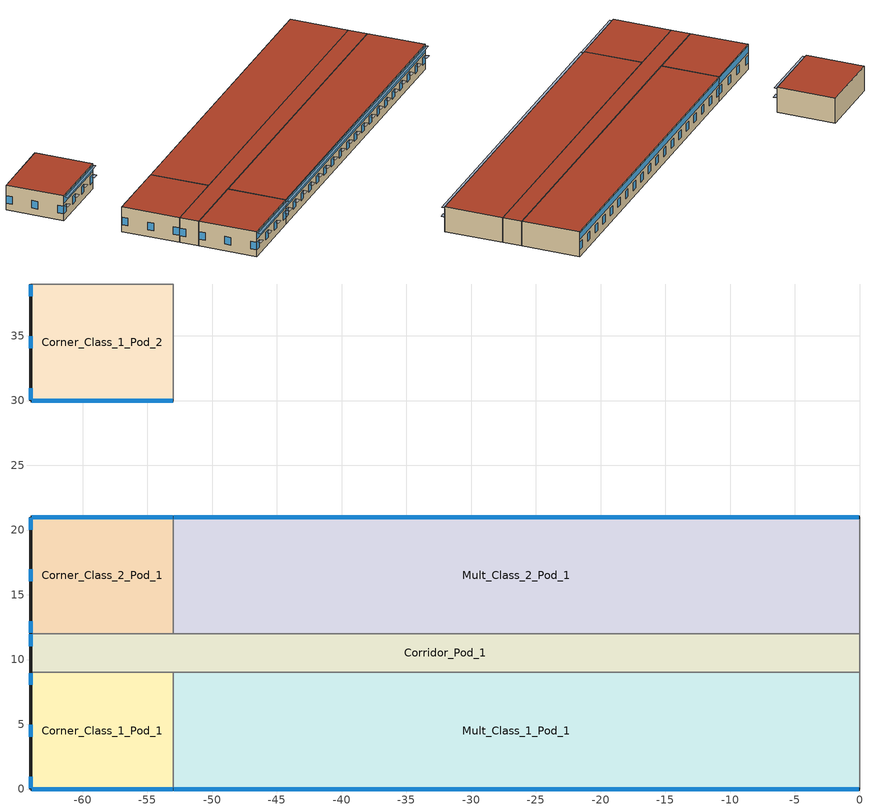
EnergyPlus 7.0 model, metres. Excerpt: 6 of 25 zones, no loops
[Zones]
Corner_Class_1_Pod_1
 floor ground (Unheated - 8in Slab with Carpet_NR_Ext-slab): -64,9 -53,9 -53,0 -64,0 z0
 wall outside (Mass_R-5.7 ci_Ext-wall): -64,9 -64,0 -53,0 z0:4
 wall to Mult_Class_1_Pod_1 (Standard_Int-Wall): -53,0 -53,9 z0:4
 wall to Corridor_Pod_1 (Standard_Int-Wall): -53,9 -64,9 z0:4
 window (std_window_UValue_3.237_SHGC_0.390_VT_0.495): -63.95,0 -63.04,0 / -60.62,0 -59.71,0 / -57.29,0 -56.38,0 / -53.96,0 -53.05,0 z1.1:2.32
 window (daylight_window_UValue_3.237_SHGC_0.390_VT_0.495): -63.95,0 -53.05,0 z2.79:3.8
 window (std_window_UValue_3.237_SHGC_0.390_VT_0.495_west): -64,8.95 -64,8.04 / -64,4.96 -64,4.04 / -64,0.96 -64,0.05 z1.1:2.32
 roof outside (IEAD_R-20 ci_Roof): -64,0 -53,0 -53,9 -64,9 z4
Mult_Class_1_Pod_1
 floor ground (Unheated - 8in Slab with Carpet_NR_Ext-slab): -53,9 0,9 0,0 -53,0 z0
 wall outside (Mass_R-5.7 ci_Ext-wall): -53,0 0,0 z0:4
 wall to Lobby (Standard_Int-Wall): 0,0 0,9 z0:4
 wall to Corridor_Pod_1 (Standard_Int-Wall): 0,9 -53,9 z0:4
 window (std_window_UValue_3.237_SHGC_0.390_VT_0.495): -52.95,0 -52.04,0 / -50.06,0 -49.15,0 / -47.17,0 -46.26,0 / -44.29,0 -43.37,0 / -41.4,0 -40.48,0 / -38.51,0 -37.6,0 / -35.62,0 -34.71,0 / -32.73,0 -31.82,0 / -29.85,0 -28.93,0 / -26.96,0 -26.04,0 / -24.07,0 -23.15,0 / -21.18,0 -20.27,0 / -18.29,0 -17.38,0 / -15.4,0 -14.49,0 / -12.52,0 -11.6,0 / -9.63,0 -8.71,0 / -6.74,0 -5.83,0 / -3.85,0 -2.94,0 / -0.96,0 -0.05,0 z1.1:2.32
 window (daylight_window_UValue_3.237_SHGC_0.390_VT_0.495): -52.95,0 -0.05,0 z2.8:3.8
 roof outside (IEAD_R-20 ci_Roof): -53,0 0,0 0,9 -53,9 z4
Corridor_Pod_1
 floor ground (Unheated - 8in Slab with Carpet_NR_Ext-slab): -64,12 0,12 0,9 -64,9 z0
 wall outside (Mass_R-5.7 ci_Ext-wall): -64,12 -64,9 z0:4
 wall to Main_Corridor (Standard_Int-Wall): 0,9 0,12 z0:4
 wall to Mult_Class_2_Pod_1 (Standard_Int-Wall): 0,12 -53,12 z0:4
 wall to Corner_Class_2_Pod_1 (Standard_Int-Wall): -53,12 -64,12 z0:4
 window (std_window_UValue_3.237_SHGC_0.390_VT_0.495_west): -64,11.95 -64,11.04 z1.1:2.32
 roof outside (IEAD_R-20 ci_Roof): -64,9 0,9 0,12 -64,12 z4
Corner_Class_2_Pod_1
 floor ground (Unheated - 8in Slab with Carpet_NR_Ext-slab): -64,21 -53,21 -53,12 -64,12 z0
 wall outside (Mass_R-5.7 ci_Ext-wall): -53,21 -64,21 -64,12 z0:4
 wall to Mult_Class_2_Pod_1 (Standard_Int-Wall): -53,12 -53,21 z0:4
 window (std_window_UValue_3.237_SHGC_0.490_VT_0.622): -53.05,21 -53.96,21 / -56.38,21 -57.29,21 / -59.71,21 -60.62,21 / -63.04,21 -63.95,21 z1.1:2.32
 window (daylight_window_UValue_3.237_SHGC_0.490_VT_0.622): -53.05,21 -63.95,21 z2.79:3.8
 window (std_window_UValue_3.237_SHGC_0.390_VT_0.495_west): -64,20.95 -64,20.04 / -64,16.96 -64,16.04 / -64,12.96 -64,12.05 z1.1:2.32
 roof outside (IEAD_R-20 ci_Roof): -64,12 -53,12 -53,21 -64,21 z4
Mult_Class_2_Pod_1
 floor ground (Unheated - 8in Slab with Carpet_NR_Ext-slab): -53,21 0,21 0,12 -53,12 z0
 wall outside (Mass_R-5.7 ci_Ext-wall): 0,21 -53,21 z0:4
 wall to Main_Corridor (Standard_Int-Wall): 0,12 0,21 z0:4
 window (std_window_UValue_3.237_SHGC_0.490_VT_0.622): -0.05,21 -0.96,21 / -2.94,21 -3.85,21 / -5.83,21 -6.74,21 / -8.71,21 -9.63,21 / -11.6,21 -12.52,21 / -14.49,21 -15.4,21 / -17.38,21 -18.29,21 / -20.27,21 -21.18,21 / -23.15,21 -24.07,21 / -26.04,21 -26.96,21 / -28.93,21 -29.85,21 / -31.82,21 -32.73,21 / -34.71,21 -35.62,21 / -37.6,21 -38.51,21 / -40.48,21 -41.4,21 / -43.37,21 -44.29,21 / -46.26,21 -47.17,21 / -49.15,21 -50.06,21 / -52.04,21 -52.95,21 z1.1:2.32
 window (daylight_window_UValue_3.237_SHGC_0.490_VT_0.622): -0.05,21 -52.95,21 z2.8:3.8
 roof outside (IEAD_R-20 ci_Roof): -53,12 0,12 0,21 -53,21 z4
Corner_Class_1_Pod_2
 floor ground (Unheated - 8in Slab with Carpet_NR_Ext-slab): -64,39 -53,39 -53,30 -64,30 z0
 wall outside (Mass_R-5.7 ci_Ext-wall): -64,39 -64,30 -53,30 z0:4
 wall to Mult_Class_1_Pod_2 (Standard_Int-Wall): -53,30 -53,39 z0:4
 wall to Corridor_Pod_2 (Standard_Int-Wall): -53,39 -64,39 z0:4
 window (std_window_UValue_3.237_SHGC_0.390_VT_0.495): -63.95,30 -63.04,30 / -60.62,30 -59.71,30 / -57.29,30 -56.38,30 / -53.96,30 -53.05,30 z1.1:2.32
 window (daylight_window_UValue_3.237_SHGC_0.390_VT_0.495): -63.95,30 -53.05,30 z2.79:3.8
 window (std_window_UValue_3.237_SHGC_0.390_VT_0.495_west): -64,38.95 -64,38.04 / -64,34.96 -64,34.04 / -64,30.96 -64,30.05 z1.1:2.32
 roof outside (IEAD_R-20 ci_Roof): -64,30 -53,30 -53,39 -64,39 z4
shading: -63.95,-0.61 -63.95,0 -63.04,0 -63.04,-0.61 z2.32; -60.62,-0.61 -60.62,0 -59.71,0 -59.71,-0.61 z2.32; -57.29,-0.61 -57.29,0 -56.38,0 -56.38,-0.61 z2.32; -53.96,-0.61 -53.96,0 -53.05,0 -53.05,-0.61 z2.32; -63.95,-0.5 -63.95,0 -53.05,0 -53.05,-0.5 z3.8; -52.95,-0.61 -52.95,0 -52.04,0 -52.04,-0.61 z2.32; -50.06,-0.61 -50.06,0 -49.15,0 -49.15,-0.61 z2.32; -47.17,-0.61 -47.17,0 -46.26,0 -46.26,-0.61 z2.32; -44.29,-0.61 -44.29,0 -43.37,0 -43.37,-0.61 z2.32; -41.4,-0.61 -41.4,0 -40.48,0 -40.48,-0.61 z2.32; -38.51,-0.61 -38.51,0 -37.6,0 -37.6,-0.61 z2.32; -35.62,-0.61 -35.62,0 -34.71,0 -34.71,-0.61 z2.32; -32.73,-0.61 -32.73,0 -31.82,0 -31.82,-0.61 z2.32; -29.85,-0.61 -29.85,0 -28.93,0 -28.93,-0.61 z2.32; -26.96,-0.61 -26.96,0 -26.04,0 -26.04,-0.61 z2.32; -24.07,-0.61 -24.07,0 -23.15,0 -23.15,-0.61 z2.32; -21.18,-0.61 -21.18,0 -20.27,0 -20.27,-0.61 z2.32; -18.29,-0.61 -18.29,0 -17.38,0 -17.38,-0.61 z2.32; -15.4,-0.61 -15.4,0 -14.49,0 -14.49,-0.61 z2.32; -12.52,-0.61 -12.52,0 -11.6,0 -11.6,-0.61 z2.32; -9.63,-0.61 -9.63,0 -8.71,0 -8.71,-0.61 z2.32; -6.74,-0.61 -6.74,0 -5.83,0 -5.83,-0.61 z2.32; -3.85,-0.61 -3.85,0 -2.94,0 -2.94,-0.61 z2.32; -0.96,-0.61 -0.96,0 -0.05,0 -0.05,-0.61 z2.32; -52.95,-0.5 -52.95,0 -0.05,0 -0.05,-0.5 z3.8; -63.95,29.39 -63.95,30 -63.04,30 -63.04,29.39 z2.32; -60.62,29.39 -60.62,30 -59.71,30 -59.71,29.39 z2.32; -57.29,29.39 -57.29,30 -56.38,30 -56.38,29.39 z2.32; -53.96,29.39 -53.96,30 -53.05,30 -53.05,29.39 z2.32; -63.95,29.5 -63.95,30 -53.05,30 -53.05,29.5 z3.8
[Building]
Primary School Low-Energy Fan Coil: North Axis=0; Terrain=City; Loads Convergence Tolerance Value=0.04; Temperature Convergence Tolerance Value=0.2; Solar Distribution=FullExterior; Maximum Number of Warmup Days=25; Minimum Number of Warmup Days=6
[Site:Location]
USA FL-MIAMI: Latitude {deg}=25.78; Longitude {deg}=-80.27; Time Zone {hr}=-5; Elevation {m}=2
[Site:GroundTemperature:BuildingSurface]
22.509, 22.645, 22.781, 22.956, 23.052, 23.08, 23.116, 23.108, 23.133, 23.139, 23.077, 22.913
[Site:WaterMainsTemperature]
Calculation Method=CORRELATION; Annual Average Outdoor Air Temperature {C}=24.31; Maximum Difference In Monthly Average Outdoor Air Temperatures {deltaC}=8
[SizingPeriod:DesignDay] Barometric Pressure {Pa}=101301; Rain {0-no,1-yes}=0; Snow on ground {0-no,1-yes}=0; Day of Month=21; Daylight Savings Time Indicator=0; Humidity Indicating Type=WetBulb
Name | Maximum Dry-Bulb Temperature {C} | Daily Temp Range {C} | Humidity Indicating Conditions at Maximum Dry-Bulb | Wind Speed {m/s} design conditions vs. traditional 6.71 m/s (15 mph) | Wind Direction {Degrees; N=0, S=180} | Clearness {0.0 to 1.1} | Month | Day Type | Wind Speed {m/s} design conditions vs. traditional 3.35 m/s (7mph)
MIAMI Ann Htg 99.6% Condns DB | 8 | 0 | 8 | 4.4 | 340 | 0 | 1 | WinterDesignDay
MIAMI Ann Clg .4% Condns DB=>MWB | 33.1 | 6.7 | 25.3 |  | 140 | 1 | 7 | SummerDesignDay | 4.7
MIAMI Ann Clg .4% Condns WB=>MDB | 30.5 | 6.7 | 26.7 |  | 140 | 1 | 7 | SummerDesignDay | 4.7
[WindowMaterial:SimpleGlazingSystem] U-Factor=1.931
Name | Solar Heat Gain Coefficient | Visible Transmittance
SOUTH; WEST | 0.25 | 0.25
NORTH | 0.62 | 0.62
[Material] Thermal Absorptance=0.9
Name | Roughness | Thickness | Conductivity | Density | Specific Heat | Solar Absorptance | Visible Absorptance | Thickness {m} | Conductivity {W/m-K} | Density {kg/m3} | Specific Heat {J/kg-K}
Roof Membrane | VeryRough | 0.0095 | 0.16 | 1121.29 | 1460 | 0.7 | 0.7
Roof Insulation [14] | MediumRough | 0.1673 | 0.049 | 265 | 836.8 | 0.7 | 0.7
Metal Decking | MediumSmooth | 0.0015 | 45.006 | 7680 | 418.4 | 0.7 | 0.3
GP01 1/2 GYPSUM | Smooth | 0.0127 | 0.16 | 800 | 1090 | 0.7 | 0.5
1IN Stucco | Smooth | 0.0253 | 0.6918 | 1858 | 837 | 0.92 | 0.92
8IN Concrete HW | MediumRough | 0.2033 | 1.7296 | 2243 | 837 | 0.65 | 0.65
Wall Insulation [58] | MediumRough | 0.0339 | 0.0432 | 91 | 837 | 0.5 | 0.5
1/2IN Gypsum | Smooth | 0.0127 | 0.16 | 784.9 | 830 | 0.92 | 0.92
MAT-CC05 8 HW CONCRETE | Rough | 0.2032 | 1.311 | 2240 | 836.8 | 0.7 | 0.7
Std Wood 6inch | MediumSmooth |  |  |  |  | 0.7 | 0.7 | 0.15 | 0.12 | 540 | 1210
[Material:NoMass]
CP02 CARPET PAD: Roughness=VeryRough; Thermal Resistance {(m2-K)/W}=0.2165; Thermal Absorptance=0.9; Solar Absorptance=0.7; Visible Absorptance=0.8
[Construction]
std_window_UValue_3.237_SHGC_0.390_VT_0.495; daylight_window_UValue_3.237_SHGC_0.390_VT_0.495: SOUTH
std_window_UValue_3.237_SHGC_0.490_VT_0.622; daylight_window_UValue_3.237_SHGC_0.490_VT_0.622: NORTH
std_window_UValue_3.237_SHGC_0.390_VT_0.495_west: WEST
IEAD_R-20 ci_Roof: Roof Membrane, Roof Insulation [14], Metal Decking
Standard_Int-Wall: GP01 1/2 GYPSUM, GP01 1/2 GYPSUM
Mass_R-5.7 ci_Ext-wall: 1IN Stucco, 8IN Concrete HW, Wall Insulation [58], 1/2IN Gypsum
Unheated - 8in Slab with Carpet_NR_Ext-slab: MAT-CC05 8 HW CONCRETE, CP02 CARPET PAD
InteriorFurnishings: Std Wood 6inch
[Zone] Type=1; Multiplier=1; Ceiling Height {m}=4; Floor Area {m2}=AutoCalculate; Part of Total Floor Area=Yes
Name | Volume {m3}
Corner_Class_1_Pod_1; Corner_Class_2_Pod_1; Corner_Class_1_Pod_2 | 396
Mult_Class_1_Pod_1; Mult_Class_2_Pod_1 | 1908
Corridor_Pod_1 | 768
[InternalMass] Construction=InteriorFurnishings
Name | Zone | Surface Area
Corner_Class_1_Pod_1 Internal Mass | Corner_Class_1_Pod_1 | 198
Mult_Class_1_Pod_1 Internal Mass | Mult_Class_1_Pod_1 | 954
Corridor_Pod_1 Internal Mass | Corridor_Pod_1 | 384
Corner_Class_2_Pod_1 Internal Mass | Corner_Class_2_Pod_1 | 198
Mult_Class_2_Pod_1 Internal Mass | Mult_Class_2_Pod_1 | 954
Corner_Class_1_Pod_2 Internal Mass | Corner_Class_1_Pod_2 | 198
[ZoneInfiltration:DesignFlowRate] Schedule=INFIL_SCH; Design Volume Flow Rate Calculation Method=Flow/ExteriorWallArea; Flow per Exterior Surface Area {m3/s/m2}=0.000302; Constant Term Coefficient=1; Temperature Term Coefficient=0; Velocity Term Coefficient=0; Velocity Squared Term Coefficient=0
Name | Zone
Corner_Class_1_Pod_1_Infiltration | Corner_Class_1_Pod_1
Mult_Class_1_Pod_1_Infiltration | Mult_Class_1_Pod_1
Corridor_Pod_1_Infiltration | Corridor_Pod_1
Corner_Class_2_Pod_1_Infiltration | Corner_Class_2_Pod_1
Mult_Class_2_Pod_1_Infiltration | Mult_Class_2_Pod_1
Corner_Class_1_Pod_2_Infiltration | Corner_Class_1_Pod_2
[People] Schedule=Bldg_Occ_Sch; Number of People Calculation Method=People; Fraction Radiant=0.3; User Specified Sensible Fraction=AUTOCALCULATE; Activity Level Schedule=ACTIVITY_SCH; Carbon Dioxide Generation Rate {m3/s-W}=3.82E-8; Enable ASHRAE 55 Comfort Warnings=No; MRT Calculation=ZoneAveraged; Work Efficiency Schedule=WORK_EFF_SCH; Clothing Schedule=CLOTHING_SCH; Air Velocity Schedule=AIR_VELO_SCH; Thermal Comfort Report=FANGER
Name | Zone | Number of People
Corner_Class_1_Pod_1 People | Corner_Class_1_Pod_1 | 34.65
Mult_Class_1_Pod_1 People | Mult_Class_1_Pod_1 | 166.95
Corner_Class_2_Pod_1 People | Corner_Class_2_Pod_1 | 34.65
Mult_Class_2_Pod_1 People | Mult_Class_2_Pod_1 | 166.95
Corner_Class_1_Pod_2 People | Corner_Class_1_Pod_2 | 34.65
[Lights] Design Level Calculation Method=LightingLevel; Return Air Fraction=0; Fraction Radiant=0.37; Fraction Visible=0.2; Fraction Replaceable=1; Return Air Fraction is Calculated from Plenum Temperature=No
Name | Zone | Schedule | Design Level {W}
Corner_Class_1_Pod_1_Lights | Corner_Class_1_Pod_1 | Corner_Class_1_Pod_1_South_Class | 852.39
Mult_Class_1_Pod_1_Lights | Mult_Class_1_Pod_1 | Mult_Class_1_Pod_1_South_Class | 4106.97
Corridor_Pod_1_Lights | Corridor_Pod_1 | Bldg_Light_Sch | 827.52
Corner_Class_2_Pod_1_Lights | Corner_Class_2_Pod_1 | Corner_Class_2_Pod_1_North_Class | 852.39
Mult_Class_2_Pod_1_Lights | Mult_Class_2_Pod_1 | Mult_Class_2_Pod_1_North_Class | 4106.97
Corner_Class_1_Pod_2_Lights | Corner_Class_1_Pod_2 | Corner_Class_1_Pod_2_South_Class | 852.39
[ElectricEquipment] Schedule=Bldg_Equip_Sch; Design Level Calculation Method=EquipmentLevel; Fraction Latent=0; Fraction Radiant=0.5; Fraction Lost=0
Name | Zone | Design Level {W}
Corner_Class_1_Pod_1_PlugMisc_Equip | Corner_Class_1_Pod_1 | 894.96
Mult_Class_1_Pod_1_PlugMisc_Equip | Mult_Class_1_Pod_1 | 4312.08
Corner_Class_2_Pod_1_PlugMisc_Equip | Corner_Class_2_Pod_1 | 894.96
Mult_Class_2_Pod_1_PlugMisc_Equip | Mult_Class_2_Pod_1 | 4312.08
Corner_Class_1_Pod_2_PlugMisc_Equip | Corner_Class_1_Pod_2 | 894.96
[SetpointManager:MixedAir] Control Variable {Temperature}=Temperature
Name | Setpoint Node or NodeList
PSZ-AC_1:5_CoolC 2 SAT Manager | PSZ-AC_1:5_CoolC 2-PSZ-AC_1:5_FanNode
PSZ-AC_2:6_CoolC 2 SAT Manager | PSZ-AC_2:6_CoolC 2-PSZ-AC_2:6_FanNode
PSZ-AC_3:7_CoolC 2 SAT Manager | PSZ-AC_3:7_CoolC 2-PSZ-AC_3:7_FanNode
[AvailabilityManager:NightCycle] Availability Schedule=Always_On; Fan Schedule=HVACOperationSchd; Control Type {CycleOnAny | CycleOnControlZone | CycleOnAnyZoneFansOnly}=CycleOnAny; Thermostat Tolerance {delta C}=1; Cycling Run Time {s}=1800
PSZ-AC_1:5 Availability Manager; PSZ-AC_2:6 Availability Manager; PSZ-AC_3:7 Availability Manager
[Exterior:Lights]
Exterior Facade Lighting: Schedule=Ext_Light_Sch; Design Level=2218.8; Control Option=AstronomicalClock
[Schedule:Compact]
Bldg_Light_Sch: Fraction, Through: 6/30, For: Weekdays, Until: 06:00, 0.2, Until: 07:00, 0.4, Until: 16:00, 0.9, Until: 19:00, 0.7, Until: 21:00, 0.5, Until: 24:00, 0.2, For: SummerDesignDay, Until: 24:00, 1, For: WinterDesignDay, Until: 24:00, 0, For: AllOtherDays, Until: 24:00, 0.2, Through: 9/1, For: Weekdays, Until: 08:00, 0.2, Until: 14:00, 0.5, Until: 24:00, 0.2, For: SummerDesignDay, Until: 24:00, 1, For: WinterDesignDay, Until: 24:00, 0, For: AllOtherDays, Until: 24:00, 0.2, Through: 12/31, For: Weekdays, Until: 06:00, 0.2, Until: 07:00, 0.4, Until: 16:00, 0.9, Until: 19:00, 0.7, Until: 21:00, 0.5, Until: 24:00, 0.2, For: SummerDesignDay, Until: 24:00, 1, For: WinterDesignDay, Until: 24:00, 0, For: AllOtherDays, Until: 24:00, 0.2
Bldg_Occ_Sch: Fraction, Through: 6/30, For: Weekdays, Until: 08:00, 0, Until: 11:00, 0.3, Until: 13:00, 0.2, Until: 15:00, 0.3, Until: 17:00, 0.05, Until: 24:00, 0, For: SummerDesignDay, Until: 24:00, 1, For: AllOtherDays, Until: 24:00, 0, Through: 9/1, For: Weekdays, Until: 09:00, 0, Until: 13:00, 0.05, Until: 24:00, 0, For: SummerDesignDay, Until: 24:00, 1, For: AllOtherDays, Until: 24:00, 0, Through: 12/31, For: Weekdays, Until: 08:00, 0, Until: 11:00, 0.3, Until: 13:00, 0.2, Until: 15:00, 0.3, Until: 17:00, 0.05, Until: 24:00, 0, For: SummerDesignDay, Until: 24:00, 1, For: AllOtherDays, Until: 24:00, 0
Infil_Sch: Fraction, Through: 6/30, For: WinterDesignDay SummerDesignDay, Until: 24:00, 1, For: Weekdays, Until: 06:00, 0.5, Until: 18:00, 1, Until: 24:00, 0.5, For: AllOtherDays, Until: 24:00, 0.5, Through: 9/1, For: WinterDesignDay SummerDesignDay, Until: 24:00, 1, For: Weekdays, Until: 08:00, 0.5, Until: 13:00, 1, Until: 24:00, 0.5, For: AllOtherDays, Until: 24:00, 0.5, Through: 12/31, For: WinterDesignDay SummerDesignDay, Until: 24:00, 1, For: Weekdays, Until: 06:00, 0.5, Until: 18:00, 1, Until: 24:00, 0.5, For: AllOtherDays, Until: 24:00, 0.5
Always_On; HvacOperationSchd: On/Off, Through: 12/31, For: AllDays, Until: 24:00, 1
Work_Eff_Sch: Fraction, Through: 12/31, For: AllDays, Until: 24:00, 0
Air_Velo_Sch: Any Number, Through: 12/31, For: AllDays, Until: 24:00, 0.2
Clothing_Sch: Any Number, Through: 04/30, For: AllDays, Until: 24:00, 1.1, Through: 09/30, For: AllDays, Until: 24:00, 0.6, Through: 12/31, For: AllDays, Until: 24:00, 1.1
Activity_Sch: Any Number, Through: 12/31, For: AllDays, Until: 24:00, 120
Bldg_Equip_Sch: Fraction, Through: 6/30, For: Weekdays SummerDesignDay, Until: 08:00, 0.15, Until: 15:00, 0.6, Until: 24:00, 0.15, For: WinterDesignDay, Until: 24:00, 0, For: AllOtherDays, Until: 24:00, 0.15, Through: 9/1, For: Weekdays SummerDesignDay, Until: 09:00, 0.15, Until: 13:00, 0.6, Until: 24:00, 0.15, For: WinterDesignDay, Until: 24:00, 0, For: AllOtherDays, Until: 24:00, 0.15, Through: 12/31, For: Weekdays SummerDesignDay, Until: 08:00, 0.15, Until: 15:00, 0.6, Until: 24:00, 0.15, For: WinterDesignDay, Until: 24:00, 0, For: AllOtherDays, Until: 24:00, 0.15
Ext_Light_Sch: Fraction, Through: 12/31, For: AllDays, Until: 06:00, 0.25, Until: 24:00, 1
[Schedule:File] Column Number=6; Rows to Skip at Top=2; Number of Hours of Data=8760; Column Separator=Comma
Name | File
Corner_Class_1_Pod_1_South_Class; Mult_Class_1_Pod_1_South_Class; Corner_Class_1_Pod_2_South_Class | South_Class.csv
Corner_Class_2_Pod_1_North_Class; Mult_Class_2_Pod_1_North_Class | North_Class.csv
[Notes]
Start SimMetaData
WeatherFileName=USA_FL_Miami_TMY2.epw
RoofConstruction=Insulation Entirely Above Deck
ExtWallConstruction=Mass
End SimMetaData
Number of Zones: 25
US National Holidays
